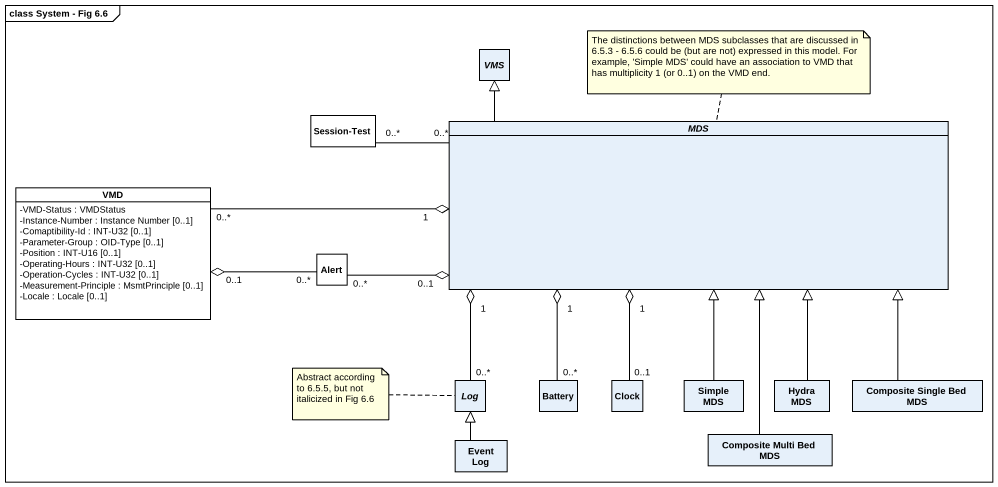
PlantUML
@startuml
mainframe class System - Fig 6.6
hide circle
hide empty members
skinparam classAttributeIconSize 0
abstract class VMS
class "Session-Test" as Session_Test #FFFFFF
abstract class MDS
class VMD #FFFFFF {
  -VMD-Status : VMDStatus
  -Instance-Number : Instance Number [0..1]
  -Comaptibility-Id : INT-U32 [0..1]
  -Parameter-Group : OID-Type [0..1]
  -Position : INT-U16 [0..1]
  -Operating-Hours : INT-U32 [0..1]
  -Operation-Cycles : INT-U32 [0..1]
  -Measurement-Principle : MsmtPrinciple [0..1]
  -Locale : Locale [0..1]
}
class Alert #FFFFFF
abstract class Log
class Battery
class Clock
class "Simple MDS" as Simple_MDS
class "Hydra MDS" as Hydra_MDS
class "Composite Single Bed MDS" as Composite_Single_Bed_MDS
class "Event Log" as Event_Log
class "Composite Multi Bed MDS" as Composite_Multi_Bed_MDS
MDS -up-|> VMS
MDS "0..*" -left- "0..*" Session_Test
MDS "1" o-left- "0..*" VMD
MDS "0..1" o-left- "0..*" Alert
MDS "1" o-- "0..*" Log
MDS "1" o-- "0..*" Battery
MDS "1" o-- "0..1" Clock
VMD "0..1" o-right- "0..*" Alert
Simple_MDS -up-|> MDS
Hydra_MDS -up-|> MDS
Composite_Single_Bed_MDS -up-|> MDS
Event_Log -up-|> Log
Composite_Multi_Bed_MDS -up-|> MDS
note top of MDS : The distinctions between MDS subclasses that are discussed in 6.5.3 - 6.5.6 could be (but are not) expressed in this model. For example, 'Simple MDS' could have an association to VMD that has multiplicity 1 (or 0..1) on the VMD end.
note left of Log : Abstract according to 6.5.5, but not italicized in Fig 6.6
@enduml
